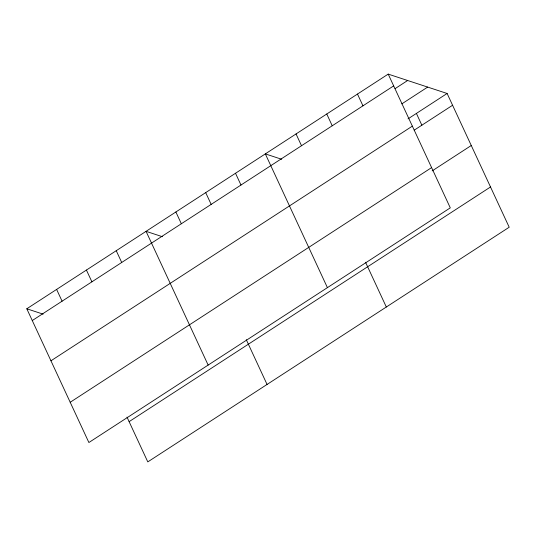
<?xml version="1.0" encoding="UTF-8"?>
<svg xmlns="http://www.w3.org/2000/svg" width="536" height="536" viewBox="0 0 536 536"><rect width="100%" height="100%" fill="white"/><g stroke="black" fill="none" stroke-linecap="round" stroke-linejoin="round"><path stroke-width="0.8" d="M388.205 74.109L450.287 207.854L88.882 442.522L26.8 308.776L388.205 74.109L447.118 93.478L509.2 227.224L147.795 461.891L127.012 417.122M32.267 320.548L393.672 85.887M395.079 88.661L407.641 80.501M401.846 103.863L427.674 87.087M408.017 118.865L447.118 93.478M50.947 360.802L412.352 126.134M414.187 130.188L452.585 105.257M70.203 402.268L431.601 167.601M432.17 170.89L471.265 145.504M129.116 421.644L490.514 186.977M281.655 159.266L265.327 153.892L327.409 287.638M162.395 236.704L146.06 231.331L208.149 365.083M26.8 308.776L43.128 314.143M416.398 113.424L421.865 125.203M357.485 94.055L362.952 105.833M326.766 114.001L332.233 125.779M365.539 262.238L386.322 307.014M296.046 133.946L301.513 145.725M235.512 173.255L240.979 185.027M205.697 192.612L211.164 204.39M246.279 339.677L267.062 384.453M175.882 211.975L181.342 223.753M116.245 250.694L121.712 262.473M86.43 270.057L91.897 281.829M56.615 289.413L62.082 301.192"/></g></svg>
